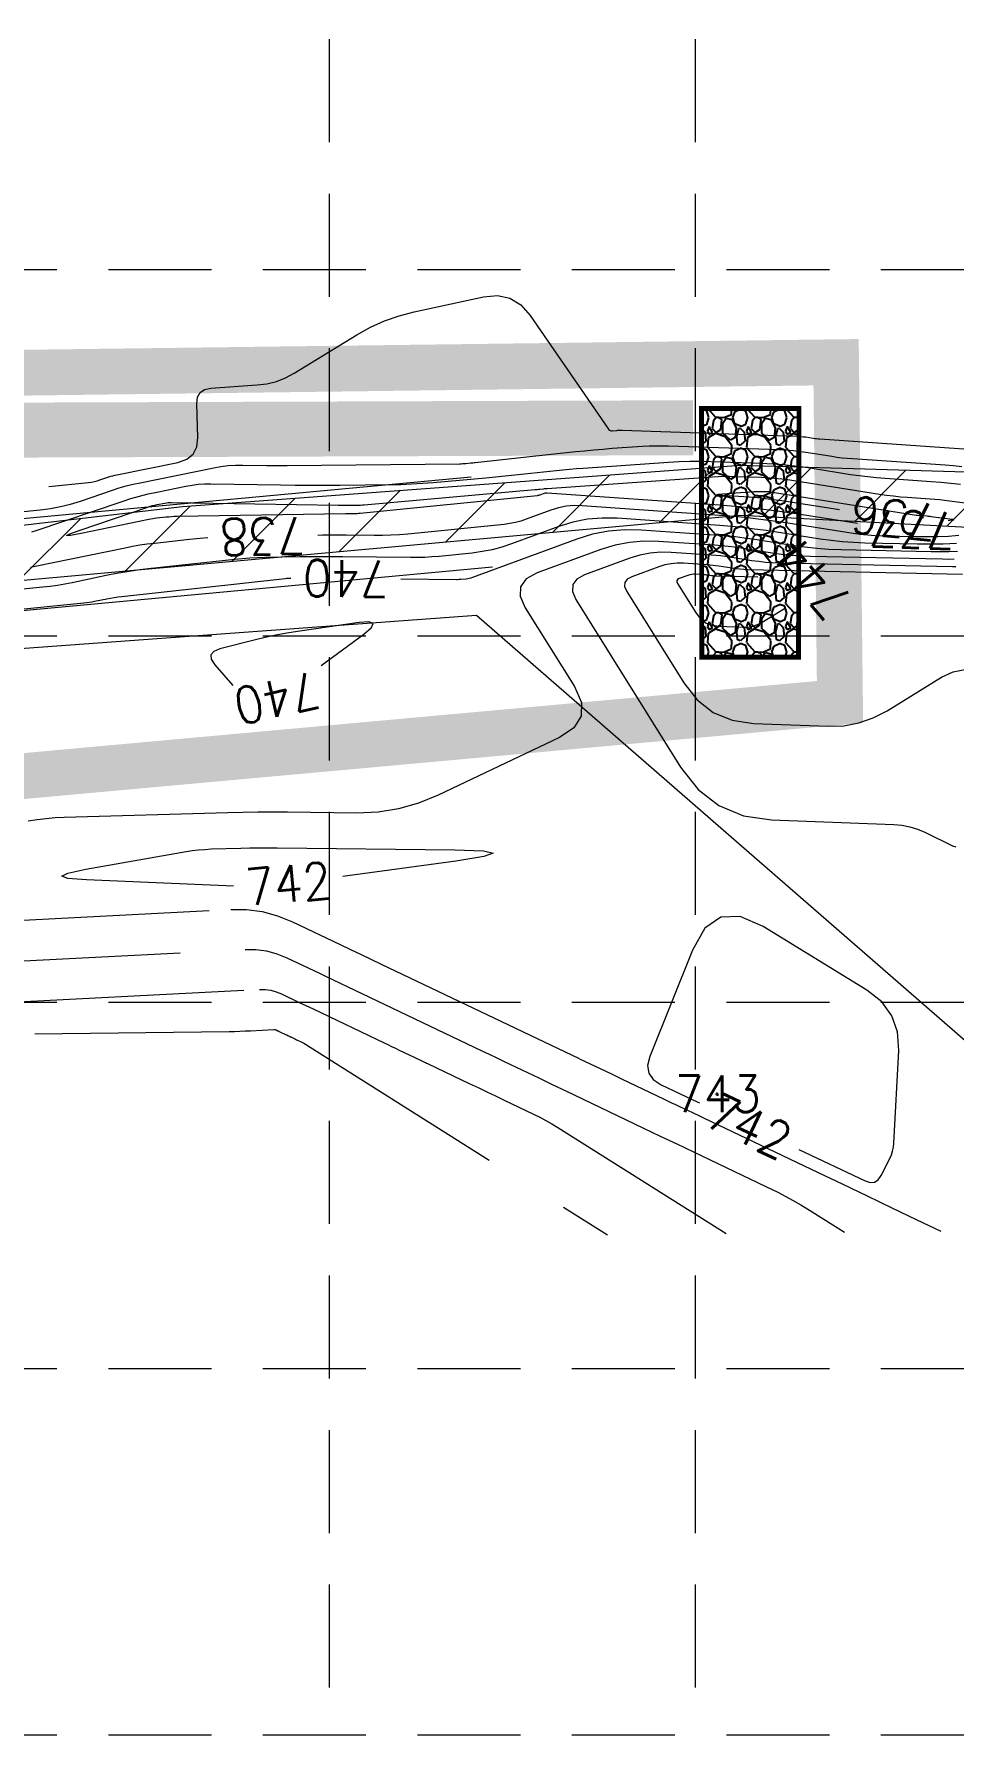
# Model space of a CAD drawing. Header units: feet. Extents: x 46644 to 49208, y 46045 to 47649.
# Drawn here: x 47893.6 to 47994.1, y 46206.7 to 46392.4 of the extents above; entities that cross this region are included whole.
import ezdxf
from ezdxf.enums import TextEntityAlignment as Align

# ---------------------------------------------------------------- set-up
doc = ezdxf.new("R2010")
doc.units = ezdxf.units.FT
doc.header["$MEASUREMENT"] = 0
for name, pattern in [('ACAD_ISO02W100', [15, 12, -3]), ('DGN Style 3', [33.544038, 23.960027, -9.584011]), ('HIDDEN', [0.375, 0.25, -0.125])]:
    doc.linetypes.add(name, pattern=pattern)
for name, color, linetype, lineweight in [('EC', 35, 'Continuous', 0), ('Level 30', 1, 'Continuous', 0), ('Level 4', 1, 'Continuous', 0), ('LIMITS OF DISTURBANCE', 1, 'HIDDEN', 0), ('WATER', 5, 'Continuous', 0)]:
    doc.layers.add(name, color=color, linetype=linetype, lineweight=lineweight)
for name, color, linetype in [('GRID', 254, 'HIDDEN'), ('LEGEND', 7, 'Continuous'), ('SILT FENCE', 200, 'Continuous')]:
    doc.layers.add(name, color=color, linetype=linetype)
doc.styles.add('Style-STANDARD', font='STANDARD.shx')

msp = doc.modelspace()

# ---------------------------------------------------------------- hatches: boundary and pattern name
at = {"layer": 'LEGEND', "linetype": 'ACAD_ISO02W100'}
h = msp.add_hatch(dxfattribs=at)
h.set_pattern_fill('GRAVEL', color=240, scale=4.266108, angle=90, style=0)
h.set_pattern_definition([(318.0128, (48192.53327, 46020.80987), (38.39497772, -34.12885646), [0.573945, -56.820668]), (274.9697, (48192.95988, 46020.42592), (-4.266070915, 51.19330049), [0.984908, -97.505844]), (222.5104, (48193.0452, 46019.4447), (46.927225, 42.6610404), [0.69447, -68.752733]), (357.2737, (48194.11173, 46017.78093), (-85.32216126, 4.26609101), [0.896898, -88.792886]), (22.8337, (48195.0076, 46017.73827), (-51.19328069, -21.33058226), [0.87948, -87.06859]), (87.2737, (48195.81817, 46018.07956), (-4.26609101, -85.32216126), [0.896898, -88.792886]), (127.6942, (48195.86083, 46018.97544), (42.66103907, -55.45943534), [1.1861, -117.42398]), (162.2553, (48195.1356, 46019.91398), (-93.85435992, 29.862801915), [1.119802, -110.860452]), (211.4296, (48194.06907, 46020.25527), (-55.45938283, -34.12889913), [0.899935, -89.09371]), (265.2364, (48193.30117, 46019.786), (4.26607188, 46.92719204), [1.027415, -50.34333]), (312.3974, (48193.21584, 46018.76214), (46.92715422, -51.19332736), [1.32867, -131.538508]), (228.8141, (48194.1544, 46022.00438), (-25.59663654, -29.86276857), [0.45349, -44.895855]), (261.4692, (48193.85576, 46021.66309), (8.53224975, 55.45939668), [0.862765, -85.41393]), (315, (48193.7278, 46020.81), (4.26611, -7e-16), [0.603317, -5.42987]), (293.1986, (48193.21584, 46020.51124), (-8.53222165, 21.33053885), [0.3249, -32.16481]), (21.8014, (48193.3438, 46020.2126), (-12.7983252, -4.2661076), [0.459473, -22.514223]), (120.9638, (48193.77044, 46020.38326), (-8.5322266, 12.7983156), [0.746266, -24.129205]), (251.5651, (48193.3865, 46021.0232), (4.266101, 8.532218), [0.539624, -12.950995]), (106.3895, (48193.34383, 46017.73827), (-12.7982929, 42.66108938), [0.755954, -74.83967]), (160.3462, (48193.13052, 46018.4635), (46.92719711, -17.06441172), [0.634204, -62.786052]), (23.1986, (48192.53327, 46021.0232), (-21.33053885, -8.53222165), [0.649792, -31.839918]), (73.6105, (48193.13052, 46021.27914), (-12.7982929, -42.66108938), [0.755954, -74.83967]), (69.444, (48195.9888, 46017.73827), (-8.5321989, -21.33054787), [0.728993, -35.72065]), (24.7751, (48196.24478, 46018.42085), (-46.9272026, -21.33050668), [0.610813, -60.470558]), (156.8014, (48196.7994, 46021.06583), (-21.33053885, 8.53222165), [0.649792, -31.839918]), (107.354, (48196.20212, 46021.3218), (17.06440855, -55.45941261), [0.715132, -70.79787]), (159.444, (48196.79937, 46018.97544), (21.33054787, -8.5321989), [0.364496, -36.085148]), (191.3099, (48196.7994, 46020.8099), (-17.0644352, -4.2660979), [0.21753, -21.535437]), (255.9638, (48196.5861, 46020.7672), (4.2660997, 12.7983263), [0.87948, -16.71013]), (276.009, (48196.37276, 46019.91398), (-4.26610509, 42.66107894), [0.81504, -80.68884]), (33.6901, (48194.1544, 46020.3833), (-8.532214, -4.2661137), [0.615267, -14.766403]), (83.1572, (48194.66632, 46020.72455), (8.53225012, 72.52383329), [1.07418, -106.343676]), (150.9454, (48194.7943, 46021.79107), (29.86275764, -17.0644321), [0.43922, -43.48305]), (180, (48194.4104, 46022.0044), (-4.26611, -4.26611), [0.255966, -4.01014]), (210.2564, (48196.24478, 46019.82866), (29.86276648, 17.06441019), [0.592665, -58.674]), (138.0128, (48195.73285, 46019.53003), (-38.39497772, 34.12885646), [1.14789, -56.246723]), (90, (48194.8796, 46020.298), (-4.26611, 4.26611), [1.10919, -3.15692]), (55.3048, (48194.87963, 46021.40712), (-29.86279273, -42.6610555), [0.67453, -66.778557]), (344.0546, (48195.2636, 46021.9617), (17.0644325, -4.2661075), [0.621154, -30.43658]), (297.646, (48195.86083, 46021.79107), (42.661112905, -81.05603411), [1.011345, -100.12331]), (265.4261, (48196.3301, 46020.89519), (-4.26608582, -55.45940638), [1.069936, -105.92351])])
h.paths.add_polyline_path([(47977.08, 46324.36), (47977.13, 46351.51), (47966.47, 46351.51), (47966.51, 46324.36)])
at = {"layer": 'WATER', "linetype": 'Continuous', "lineweight": 0}
h = msp.add_hatch(dxfattribs=at)
h.set_pattern_fill('ANSI31', color=5, scale=60, style=0)
h.paths.add_polyline_path([(48629.77, 46329.87), (48596.32, 46378.16), (48519.78, 46382.62), (48424.65, 46369.25), (48315.4, 46360.33), (48151.38, 46359.72), (48117.82, 46367.08), (48083.44, 46350.31), (48063.38, 46344.17), (48022.45, 46343.76), (47970.79, 46345.29), (47909.81, 46340.79), (47832.98, 46331.83), (47785.1, 46328.51), (47682.89, 46315.66), (47602.11, 46320.65), (47487.5, 46356.66), (47364.2, 46436.32), (47309.48, 46412.88), (47202.47, 46323.17), (47211.19, 46318.58), (47202.93, 46315.83), (47213.94, 46313.54), (47207.52, 46309.41), (47312.93, 46404.75), (47361.71, 46423.58), (47496.18, 46347.12), (47602.62, 46314.56), (47679.02, 46309.52), (47740.12, 46313.78), (47833.87, 46324.3), (47878.73, 46331.53), (47970.78, 46339.89), (48046.54, 46335.88), (48065.49, 46335.63), (48096.83, 46350.78), (48119.82, 46356.85), (48176.25, 46350.54), (48298.04, 46354.08), (48404.55, 46360.41), (48522.91, 46374.82), (48593.15, 46371.79), (48632.07, 46317.74), (48628.78, 46325.57), (48634.34, 46324.31)])

# ---------------------------------------------------------------- linework, layer by layer
at = {"layer": 'EC', "color": 35, "linetype": 'DGN Style 3', "lineweight": 0}
for p, q in [((47935.11, 46362.08), (47942.66, 46363.71)), ((47942.66, 46363.71), (47944.19, 46363.85)), ((47944.19, 46363.85), (47945.55, 46363.55)), ((47945.55, 46363.55), (47946.74, 46362.83)), ((47946.74, 46362.83), (47947.77, 46361.69)), ((47930.32, 46360.39), (47931.86, 46361.09)), ((47931.86, 46361.09), (47933.46, 46361.65)), ((47933.46, 46361.65), (47935.11, 46362.08)), ((47947.77, 46361.69), (47956.32, 46349.27)), ((47921.99, 46355.38), (47928.83, 46359.56)), ((47928.83, 46359.56), (47930.32, 46360.39)), ((47911.71, 46353.26), (47912.2, 46353.59)), ((47912.2, 46353.59), (47912.89, 46353.73)), ((47912.89, 46353.73), (47917.96, 46354.09)), ((47917.96, 46354.09), (47919.02, 46354.22)), ((47919.02, 46354.22), (47920.05, 46354.48)), ((47920.05, 46354.48), (47921.04, 46354.87)), ((47921.04, 46354.87), (47921.99, 46355.38)), ((47911.35, 46352.04), (47911.43, 46352.74)), ((47911.45, 46348.35), (47911.35, 46352.04)), ((47911.43, 46352.74), (47911.71, 46353.26)), ((47911.34, 46347.33), (47911.45, 46348.35)), ((47956.32, 46349.27), (47956.4, 46349.17)), ((47956.4, 46349.17), (47956.5, 46349.11)), ((47956.5, 46349.11), (47956.61, 46349.08)), ((47956.61, 46349.08), (47956.74, 46349.08)), ((47956.74, 46349.08), (47957.24, 46349.13)), ((47957.24, 46349.13), (47957.3, 46349.14)), ((47957.3, 46349.14), (47957.35, 46349.14)), ((47957.35, 46349.14), (47957.41, 46349.15)), ((47957.41, 46349.15), (47957.46, 46349.15)), ((47957.46, 46349.15), (47957.65, 46349.17)), ((47957.65, 46349.17), (47957.69, 46349.17)), ((47957.69, 46349.17), (47957.73, 46349.17)), ((47957.73, 46349.17), (47957.77, 46349.17)), ((47957.77, 46349.17), (47957.81, 46349.17)), ((47957.81, 46349.17), (47976.88, 46348.5)), ((47976.88, 46348.5), (47977.13, 46348.49)), ((47977.13, 46348.49), (47977.38, 46348.47)), ((47977.38, 46348.47), (47977.63, 46348.44)), ((47977.63, 46348.44), (47977.88, 46348.41)), ((47977.88, 46348.41), (47978.69, 46348.28)), ((47978.69, 46348.28), (47978.86, 46348.25)), ((47978.86, 46348.25), (47979.04, 46348.23)), ((47979.04, 46348.23), (47979.21, 46348.21)), ((47979.21, 46348.21), (47979.39, 46348.2)), ((47979.39, 46348.2), (47995.64, 46347.07)), ((47910.26, 46345.97), (47910.94, 46346.54)), ((47910.94, 46346.54), (47911.34, 46347.33)), ((47941.76, 46345.62), (47952.7, 46346.81)), ((47952.7, 46346.81), (47953.71, 46346.91)), ((47953.71, 46346.91), (47954.72, 46347)), ((47954.72, 46347), (47955.73, 46347.09)), ((47955.73, 46347.09), (47956.74, 46347.17)), ((47956.74, 46347.17), (47960.04, 46347.4)), ((47960.04, 46347.4), (47960.75, 46347.44)), ((47960.75, 46347.44), (47961.46, 46347.46)), ((47961.46, 46347.46), (47962.17, 46347.46)), ((47962.17, 46347.46), (47962.87, 46347.45)), ((47962.87, 46347.45), (47974.91, 46347.03)), ((47974.91, 46347.03), (47975.72, 46346.99)), ((47975.72, 46346.99), (47976.52, 46346.92)), ((47976.52, 46346.92), (47977.32, 46346.83)), ((47977.32, 46346.83), (47978.12, 46346.72)), ((47978.12, 46346.72), (47980.72, 46346.31)), ((47980.72, 46346.31), (47981.28, 46346.22)), ((47981.28, 46346.22), (47981.84, 46346.15)), ((47981.84, 46346.15), (47982.4, 46346.1)), ((47982.4, 46346.1), (47982.96, 46346.05)), ((47902.18, 46344.18), (47902.4, 46344.24)), ((47902.4, 46344.24), (47902.62, 46344.28)), ((47902.62, 46344.28), (47909.3, 46345.64)), ((47905.17, 46343.42), (47913.21, 46345.04)), ((47909.3, 46345.64), (47910.26, 46345.97)), ((47913.21, 46345.04), (47913.99, 46345.18)), ((47913.99, 46345.18), (47914.78, 46345.28)), ((47914.78, 46345.28), (47915.57, 46345.33)), ((47915.57, 46345.33), (47916.37, 46345.34)), ((47916.37, 46345.34), (47918.98, 46345.29)), ((47918.98, 46345.29), (47919.54, 46345.28)), ((47919.54, 46345.28), (47920.1, 46345.28)), ((47920.1, 46345.28), (47920.66, 46345.28)), ((47920.66, 46345.28), (47921.22, 46345.29)), ((47921.22, 46345.29), (47940.06, 46345.49)), ((47940.06, 46345.49), (47940.23, 46345.49)), ((47940.23, 46345.49), (47940.4, 46345.5)), ((47940.4, 46345.5), (47940.57, 46345.51)), ((47940.57, 46345.51), (47940.73, 46345.52)), ((47940.73, 46345.52), (47941.29, 46345.57)), ((47941.29, 46345.57), (47941.4, 46345.58)), ((47941.4, 46345.58), (47941.52, 46345.59)), ((47941.52, 46345.59), (47941.64, 46345.61)), ((47941.64, 46345.61), (47941.76, 46345.62)), ((47945.03, 46344.15), (47946.09, 46344.26)), ((47946.09, 46344.26), (47947.15, 46344.37)), ((47947.15, 46344.37), (47950.6, 46344.74)), ((47950.6, 46344.74), (47951.34, 46344.82)), ((47951.34, 46344.82), (47952.08, 46344.89)), ((47952.08, 46344.89), (47952.83, 46344.95)), ((47952.83, 46344.95), (47953.57, 46345.01)), ((47953.57, 46345.01), (47962.86, 46345.66)), ((47962.86, 46345.66), (47964.03, 46345.73)), ((47964.03, 46345.73), (47965.19, 46345.76)), ((47965.19, 46345.76), (47966.35, 46345.77)), ((47966.35, 46345.77), (47967.51, 46345.74)), ((47967.51, 46345.74), (47972.95, 46345.55)), ((47972.95, 46345.55), (47974.3, 46345.49)), ((47974.3, 46345.49), (47975.66, 46345.38)), ((47975.66, 46345.38), (47977.01, 46345.23)), ((47977.01, 46345.23), (47978.36, 46345.03)), ((47978.36, 46345.03), (47982.75, 46344.33)), ((47982.75, 46344.33), (47983.7, 46344.19)), ((47982.96, 46346.05), (47993.11, 46345.35)), ((47993.11, 46345.35), (47994.01, 46345.28)), ((47994.01, 46345.28), (47994.91, 46345.2)), ((47895.19, 46343), (47899.54, 46343.45)), ((47898.64, 46341.41), (47902.13, 46342.6)), ((47899.54, 46343.45), (47899.86, 46343.49)), ((47899.86, 46343.49), (47900.17, 46343.55)), ((47900.17, 46343.55), (47900.47, 46343.63)), ((47900.47, 46343.63), (47900.78, 46343.72)), ((47900.78, 46343.72), (47901.76, 46344.05)), ((47901.76, 46344.05), (47901.97, 46344.12)), ((47901.97, 46344.12), (47902.18, 46344.18)), ((47902.13, 46342.6), (47902.88, 46342.84)), ((47902.88, 46342.84), (47903.64, 46343.06)), ((47903.64, 46343.06), (47904.4, 46343.25)), ((47904.4, 46343.25), (47905.17, 46343.42)), ((47906.04, 46342.19), (47907, 46342.4)), ((47907, 46342.4), (47910.15, 46343.04)), ((47910.15, 46343.04), (47910.83, 46343.16)), ((47910.83, 46343.16), (47911.51, 46343.24)), ((47911.51, 46343.24), (47912.19, 46343.29)), ((47912.19, 46343.29), (47912.88, 46343.29)), ((47912.88, 46343.29), (47920.48, 46343.17)), ((47920.48, 46343.17), (47922.1, 46343.15)), ((47922.1, 46343.15), (47923.73, 46343.13)), ((47923.73, 46343.13), (47925.36, 46343.14)), ((47925.36, 46343.14), (47926.99, 46343.15)), ((47926.99, 46343.15), (47932.47, 46343.21)), ((47929.65, 46341.01), (47948.27, 46342.66)), ((47932.47, 46343.21), (47933.65, 46343.23)), ((47933.65, 46343.23), (47934.82, 46343.28)), ((47934.82, 46343.28), (47936, 46343.35)), ((47936, 46343.35), (47937.17, 46343.44)), ((47937.17, 46343.44), (47942.91, 46343.95)), ((47942.91, 46343.95), (47943.97, 46344.05)), ((47943.97, 46344.05), (47945.03, 46344.15)), ((47948.27, 46342.66), (47948.4, 46342.67)), ((47948.4, 46342.67), (47948.54, 46342.68)), ((47948.54, 46342.68), (47948.68, 46342.7)), ((47948.68, 46342.7), (47948.81, 46342.71)), ((47948.81, 46342.71), (47949.26, 46342.76)), ((47949.26, 46342.76), (47949.35, 46342.77)), ((47949.35, 46342.77), (47949.45, 46342.78)), ((47949.45, 46342.78), (47949.54, 46342.79)), ((47949.54, 46342.79), (47949.64, 46342.79)), ((47949.64, 46342.79), (47967.68, 46344.06)), ((47967.68, 46344.06), (47968.3, 46344.1)), ((47968.3, 46344.1), (47968.92, 46344.12)), ((47968.77, 46342.21), (47972.25, 46342.45)), ((47968.92, 46344.12), (47969.54, 46344.12)), ((47969.54, 46344.12), (47970.15, 46344.11)), ((47970.15, 46344.11), (47973.04, 46344.01)), ((47972.25, 46342.45), (47972.45, 46342.46)), ((47972.45, 46342.46), (47972.65, 46342.47)), ((47972.65, 46342.47), (47972.84, 46342.47)), ((47972.84, 46342.47), (47973.04, 46342.46)), ((47973.04, 46344.01), (47973.93, 46343.96)), ((47973.04, 46342.46), (47973.68, 46342.44)), ((47973.68, 46342.44), (47973.82, 46342.44)), ((47973.82, 46342.44), (47973.96, 46342.42)), ((47973.93, 46343.96), (47974.81, 46343.89)), ((47973.96, 46342.42), (47974.09, 46342.41)), ((47974.09, 46342.41), (47974.23, 46342.39)), ((47974.23, 46342.39), (47989.92, 46339.89)), ((47974.81, 46343.89), (47975.69, 46343.79)), ((47975.69, 46343.79), (47976.56, 46343.67)), ((47976.56, 46343.67), (47985.93, 46342.18)), ((47983.7, 46344.19), (47984.64, 46344.08)), ((47984.64, 46344.08), (47985.59, 46343.98)), ((47985.59, 46343.98), (47986.54, 46343.9)), ((47986.54, 46343.9), (47991.56, 46343.55)), ((47991.56, 46343.55), (47992.63, 46343.47)), ((47992.63, 46343.47), (47993.71, 46343.37)), ((47993.71, 46343.37), (47994.78, 46343.26)), ((47893.81, 46338.2), (47903.21, 46341.38)), ((47894.26, 46340.46), (47895.37, 46340.6)), ((47895.37, 46340.6), (47896.48, 46340.81)), ((47896.48, 46340.81), (47897.56, 46341.08)), ((47897.56, 46341.08), (47898.64, 46341.41)), ((47898.63, 46338.25), (47906.02, 46340.76)), ((47903.21, 46341.38), (47904.14, 46341.68)), ((47904.14, 46341.68), (47905.09, 46341.95)), ((47905.09, 46341.95), (47906.04, 46342.19)), ((47906.02, 46340.76), (47906.27, 46340.84)), ((47906.27, 46340.84), (47906.52, 46340.91)), ((47906.52, 46340.91), (47906.78, 46340.97)), ((47906.78, 46340.97), (47907.03, 46341.03)), ((47907.03, 46341.03), (47907.87, 46341.2)), ((47907.87, 46341.2), (47908.05, 46341.23)), ((47908.05, 46341.23), (47908.23, 46341.25)), ((47908.23, 46341.25), (47908.41, 46341.26)), ((47908.41, 46341.26), (47908.6, 46341.26)), ((47908.6, 46341.26), (47926.8, 46340.96)), ((47926.8, 46340.96), (47927.08, 46340.96)), ((47927.08, 46340.96), (47927.37, 46340.96)), ((47927.37, 46340.96), (47927.65, 46340.96)), ((47927.65, 46340.96), (47927.93, 46340.96)), ((47927.93, 46340.96), (47928.86, 46340.97)), ((47928.86, 46340.97), (47929.05, 46340.97)), ((47929.05, 46340.97), (47929.25, 46340.98)), ((47948.53, 46342), (47929.18, 46340.05)), ((47929.25, 46340.98), (47929.45, 46340.99)), ((47929.45, 46340.99), (47929.65, 46341.01)), ((47948.61, 46342.01), (47948.53, 46342)), ((47948.68, 46342.03), (47948.61, 46342.01)), ((47948.76, 46342.05), (47948.68, 46342.03)), ((47948.83, 46342.07), (47948.76, 46342.05)), ((47949.18, 46342.2), (47948.83, 46342.07)), ((47949.29, 46342.24), (47949.18, 46342.2)), ((47949.4, 46342.26), (47949.29, 46342.24)), ((47949.51, 46342.27), (47949.4, 46342.26)), ((47949.62, 46342.26), (47949.51, 46342.27)), ((47968.45, 46340.95), (47949.62, 46342.26)), ((47950.86, 46340.67), (47950.03, 46340.41)), ((47951.71, 46340.84), (47950.86, 46340.67)), ((47952.57, 46340.91), (47951.71, 46340.84)), ((47953.45, 46340.9), (47952.57, 46340.91)), ((47968.44, 46339.85), (47953.45, 46340.9)), ((47968.14, 46342.12), (47968.3, 46342.16)), ((47968.3, 46342.07), (47968.14, 46342.12)), ((47968.3, 46342.16), (47968.77, 46342.21)), ((47968.77, 46342.03), (47968.3, 46342.07)), ((47970.55, 46340.78), (47968.45, 46340.95)), ((47971.69, 46341.83), (47968.77, 46342.03)), ((47972.65, 46340.57), (47970.55, 46340.78)), ((47972.58, 46341.75), (47971.69, 46341.83)), ((47973.47, 46341.66), (47972.58, 46341.75)), ((47974.74, 46340.31), (47972.65, 46340.57)), ((47974.36, 46341.55), (47973.47, 46341.66)), ((47975.25, 46341.43), (47974.36, 46341.55)), ((47981.55, 46340.44), (47975.25, 46341.43)), ((47985.93, 46342.18), (47986.69, 46342.07)), ((47986.69, 46342.07), (47987.44, 46341.97)), ((47987.44, 46341.97), (47988.2, 46341.89)), ((47988.2, 46341.89), (47988.96, 46341.83)), ((47988.96, 46341.83), (47991.44, 46341.66)), ((47991.44, 46341.66), (47991.97, 46341.62)), ((47991.97, 46341.62), (47992.5, 46341.57)), ((47992.5, 46341.57), (47993.03, 46341.52)), ((47993.03, 46341.52), (47993.56, 46341.45)), ((47993.56, 46341.45), (48007.19, 46339.7)), ((47888.08, 46339.82), (47894.26, 46340.46)), ((47906.11, 46339.4), (47898.74, 46337.87)), ((47906.32, 46339.44), (47906.11, 46339.4)), ((47906.54, 46339.48), (47906.32, 46339.44)), ((47906.75, 46339.51), (47906.54, 46339.48)), ((47906.97, 46339.53), (47906.75, 46339.51)), ((47907.98, 46339.64), (47906.97, 46339.53)), ((47908.29, 46339.67), (47907.98, 46339.64)), ((47908.59, 46339.7), (47908.29, 46339.67)), ((47908.9, 46339.71), (47908.59, 46339.7)), ((47909.22, 46339.72), (47908.9, 46339.71)), ((47927.59, 46340.03), (47909.22, 46339.72)), ((47927.7, 46340.03), (47927.59, 46340.03)), ((47927.81, 46340.03), (47927.7, 46340.03)), ((47927.92, 46340.03), (47927.81, 46340.03)), ((47928.04, 46340.03), (47927.92, 46340.03)), ((47928.55, 46340.02), (47928.04, 46340.03)), ((47928.71, 46340.02), (47928.55, 46340.02)), ((47928.87, 46340.03), (47928.71, 46340.02)), ((47929.03, 46340.04), (47928.87, 46340.03)), ((47929.18, 46340.05), (47929.03, 46340.04)), ((47944.93, 46338.87), (47934.41, 46337.8)), ((47945.54, 46338.95), (47944.93, 46338.87)), ((47946.15, 46339.07), (47945.54, 46338.95)), ((47946.74, 46339.22), (47946.15, 46339.07)), ((47947.32, 46339.42), (47946.74, 46339.22)), ((47950.03, 46340.41), (47947.32, 46339.42)), ((47952.44, 46339.1), (47950.88, 46338.62)), ((47954.02, 46339.42), (47952.44, 46339.1)), ((47955.64, 46339.56), (47954.02, 46339.42)), ((47957.27, 46339.53), (47955.64, 46339.56)), ((47968.47, 46338.75), (47957.27, 46339.53)), ((47970.14, 46339.71), (47968.44, 46339.85)), ((47969.75, 46338.65), (47968.47, 46338.75)), ((47971.83, 46339.54), (47970.14, 46339.71)), ((47973.52, 46339.33), (47971.83, 46339.54)), ((47975.21, 46339.09), (47973.52, 46339.33)), ((47976.83, 46340.01), (47974.74, 46340.31)), ((47983.06, 46337.87), (47975.21, 46339.09)), ((47983.53, 46338.96), (47976.83, 46340.01)), ((47989.92, 46339.89), (47990.08, 46339.87)), ((47990.08, 46339.87), (47990.24, 46339.85)), ((47990.24, 46339.85), (47990.4, 46339.83)), ((47990.4, 46339.83), (47990.56, 46339.82)), ((47990.56, 46339.82), (47991.08, 46339.79)), ((47991.08, 46339.79), (47991.19, 46339.78)), ((47991.19, 46339.78), (47991.3, 46339.77)), ((47991.3, 46339.77), (47991.41, 46339.75)), ((47991.41, 46339.75), (47991.52, 46339.74)), ((47991.52, 46339.74), (47993.61, 46339.47)), ((47993.6, 46339.28), (47993.44, 46339.27)), ((47993.94, 46339.32), (47993.6, 46339.28)), ((47993.61, 46339.47), (47993.94, 46339.42)), ((47993.94, 46339.42), (47994.05, 46339.37)), ((47994.05, 46339.37), (47993.94, 46339.32)), ((47893.32, 46338.04), (47893.81, 46338.2)), ((47897.13, 46337.64), (47897.49, 46337.84)), ((47897.55, 46337.65), (47897.13, 46337.64)), ((47897.49, 46337.84), (47898.63, 46338.25)), ((47898.74, 46337.87), (47897.55, 46337.65)), ((47910.55, 46337.21), (47906.76, 46336.79)), ((47911.71, 46337.33), (47910.55, 46337.21)), ((47912.57, 46337.39), (47911.71, 46337.33)), ((47925.07, 46337.67), (47924.56, 46337.66)), ((47925.72, 46337.68), (47925.07, 46337.67)), ((47926.37, 46337.68), (47925.72, 46337.68)), ((47927.02, 46337.68), (47926.37, 46337.68)), ((47927.67, 46337.67), (47927.02, 46337.68)), ((47930.71, 46337.64), (47927.67, 46337.67)), ((47931.64, 46337.64), (47930.71, 46337.64)), ((47932.56, 46337.67), (47931.64, 46337.64)), ((47933.49, 46337.72), (47932.56, 46337.67)), ((47934.41, 46337.8), (47933.49, 46337.72)), ((47952.86, 46337.25), (47941.45, 46333.06)), ((47950.88, 46338.62), (47945.73, 46336.73)), ((47954.58, 46337.78), (47952.86, 46337.25)), ((47956.32, 46338.12), (47954.58, 46337.78)), ((47958.09, 46338.28), (47956.32, 46338.12)), ((47958.6, 46336.9), (47957.04, 46336.59)), ((47959.88, 46338.25), (47958.09, 46338.28)), ((47960.19, 46337.04), (47958.6, 46336.9)), ((47968.32, 46337.66), (47959.88, 46338.25)), ((47961.8, 46337.01), (47960.19, 46337.04)), ((47967.92, 46336.58), (47961.8, 46337.01)), ((47969.26, 46337.58), (47968.32, 46337.66)), ((47970.2, 46337.49), (47969.26, 46337.58)), ((47971.01, 46338.52), (47969.75, 46338.65)), ((47971.13, 46337.37), (47970.2, 46337.49)), ((47972.28, 46338.36), (47971.01, 46338.52)), ((47972.06, 46337.24), (47971.13, 46337.37)), ((47976.4, 46336.56), (47972.06, 46337.24)), ((47973.54, 46338.18), (47972.28, 46338.36)), ((47979.43, 46337.26), (47973.54, 46338.18)), ((47980.64, 46337.09), (47979.43, 46337.26)), ((47981.86, 46336.96), (47980.64, 46337.09)), ((47983.08, 46336.88), (47981.86, 46336.96)), ((47983.85, 46337.76), (47983.06, 46337.87)), ((47984.31, 46336.83), (47983.08, 46336.88)), ((47984.65, 46337.67), (47983.85, 46337.76)), ((47990.03, 46336.7), (47984.31, 46336.83)), ((47985.45, 46337.62), (47984.65, 46337.67)), ((47986.26, 46337.58), (47985.45, 46337.62)), ((47990.01, 46337.5), (47986.26, 46337.58)), ((47991.16, 46337.49), (47990.01, 46337.5)), ((47992.31, 46337.51), (47991.16, 46337.49)), ((47993.45, 46337.56), (47992.31, 46337.51)), ((47994.6, 46337.64), (47993.45, 46337.56)), ((47903.53, 46336.28), (47893.7, 46334.25)), ((47904.33, 46336.44), (47903.53, 46336.28)), ((47905.14, 46336.58), (47904.33, 46336.44)), ((47905.95, 46336.7), (47905.14, 46336.58)), ((47906.76, 46336.79), (47905.95, 46336.7)), ((47915.52, 46335.04), (47906.05, 46334)), ((47916.33, 46335.12), (47915.52, 46335.04)), ((47917.15, 46335.18), (47916.33, 46335.12)), ((47917.96, 46335.22), (47917.15, 46335.18)), ((47918.78, 46335.25), (47917.96, 46335.22)), ((47922.59, 46335.31), (47918.78, 46335.25)), ((47923.76, 46335.32), (47922.59, 46335.31)), ((47924.93, 46335.33), (47923.76, 46335.32)), ((47926.09, 46335.33), (47924.93, 46335.33)), ((47927.26, 46335.32), (47926.09, 46335.33)), ((47934.7, 46335.24), (47927.26, 46335.32)), ((47935.48, 46335.24), (47934.7, 46335.24)), ((47936.26, 46335.26), (47935.48, 46335.24)), ((47937.04, 46335.31), (47936.26, 46335.26)), ((47937.81, 46335.37), (47937.04, 46335.31)), ((47941.43, 46335.74), (47937.81, 46335.37)), ((47942.53, 46335.89), (47941.43, 46335.74)), ((47943.61, 46336.1), (47942.53, 46335.89)), ((47944.68, 46336.38), (47943.61, 46336.1)), ((47945.73, 46336.73), (47944.68, 46336.38)), ((47955.5, 46336.11), (47948.53, 46333.56)), ((47958.67, 46335.18), (47953.7, 46333.35)), ((47957.04, 46336.59), (47955.5, 46336.11)), ((47959.76, 46335.52), (47958.67, 46335.18)), ((47960.88, 46335.74), (47959.76, 46335.52)), ((47962.01, 46335.84), (47960.88, 46335.74)), ((47963.16, 46335.81), (47962.01, 46335.84)), ((47967.52, 46335.51), (47963.16, 46335.81)), ((47968.04, 46335.47), (47967.52, 46335.51)), ((47968.65, 46336.53), (47967.92, 46336.58)), ((47968.56, 46335.42), (47968.04, 46335.47)), ((47969.08, 46335.35), (47968.56, 46335.42)), ((47969.38, 46336.45), (47968.65, 46336.53)), ((47969.59, 46335.28), (47969.08, 46335.35)), ((47970.1, 46336.36), (47969.38, 46336.45)), ((47971.99, 46334.9), (47969.59, 46335.28)), ((47970.83, 46336.26), (47970.1, 46336.36)), ((47974.2, 46335.73), (47970.83, 46336.26)), ((47975.23, 46335.59), (47974.2, 46335.73)), ((47976.27, 46335.48), (47975.23, 46335.59)), ((47977.31, 46335.41), (47976.27, 46335.48)), ((47977.73, 46336.38), (47976.4, 46336.56)), ((47978.35, 46335.37), (47977.31, 46335.41)), ((47979.06, 46336.24), (47977.73, 46336.38)), ((47992.8, 46335.05), (47978.35, 46335.37)), ((47980.4, 46336.14), (47979.06, 46336.24)), ((47981.75, 46336.09), (47980.4, 46336.14)), ((47991.58, 46335.87), (47981.75, 46336.09)), ((47991.46, 46336.69), (47990.03, 46336.7)), ((47992.89, 46336.72), (47991.46, 46336.69)), ((47992.53, 46335.86), (47991.58, 46335.87)), ((47993.48, 46335.88), (47992.53, 46335.86)), ((47993.43, 46335.04), (47992.8, 46335.05)), ((47994.32, 46336.78), (47992.89, 46336.72)), ((47994.06, 46335.05), (47993.43, 46335.04)), ((47994.43, 46335.92), (47993.48, 46335.88)), ((47893.7, 46334.25), (47893.18, 46334.15)), ((47901.45, 46333.27), (47897.73, 46332.5)), ((47902.6, 46333.5), (47901.45, 46333.27)), ((47903.74, 46333.69), (47902.6, 46333.5)), ((47904.89, 46333.86), (47903.74, 46333.69)), ((47906.05, 46334), (47904.89, 46333.86)), ((47948.53, 46333.56), (47947.33, 46332.91)), ((47953.7, 46333.35), (47952.85, 46332.89)), ((47958.87, 46333.15), (47958.36, 46332.87)), ((47961.83, 46334.24), (47958.87, 46333.15)), ((47962.49, 46334.44), (47961.83, 46334.24)), ((47963.15, 46334.57), (47962.49, 46334.44)), ((47963.83, 46334.63), (47963.15, 46334.57)), ((47964.52, 46334.62), (47963.83, 46334.63)), ((47965, 46333.3), (47964.04, 46332.95)), ((47967.12, 46334.44), (47964.52, 46334.62)), ((47965.21, 46333.37), (47965, 46333.3)), ((47965.43, 46333.41), (47965.21, 46333.37)), ((47965.65, 46333.43), (47965.43, 46333.41)), ((47965.87, 46333.42), (47965.65, 46333.43)), ((47966.72, 46333.36), (47965.87, 46333.42)), ((47966.82, 46333.36), (47966.72, 46333.36)), ((47966.92, 46333.35), (47966.82, 46333.36)), ((47967.02, 46333.33), (47966.92, 46333.35)), ((47967.12, 46333.32), (47967.02, 46333.33)), ((47967.43, 46334.41), (47967.12, 46334.44)), ((47967.59, 46333.25), (47967.12, 46333.32)), ((47967.74, 46334.38), (47967.43, 46334.41)), ((47967.73, 46333.23), (47967.59, 46333.25)), ((47967.88, 46333.21), (47967.73, 46333.23)), ((47968.05, 46334.34), (47967.74, 46334.38)), ((47968.02, 46333.2), (47967.88, 46333.21)), ((47968.16, 46333.2), (47968.02, 46333.2)), ((47968.36, 46334.3), (47968.05, 46334.34)), ((47972.65, 46333.1), (47968.16, 46333.2)), ((47969.79, 46334.08), (47968.36, 46334.3)), ((47970.23, 46334.01), (47969.79, 46334.08)), ((47970.67, 46333.97), (47970.23, 46334.01)), ((47971.12, 46333.94), (47970.67, 46333.97)), ((47971.56, 46333.92), (47971.12, 46333.94)), ((47994.98, 46333.4), (47971.56, 46333.92)), ((47972.73, 46334.8), (47971.99, 46334.9)), ((47973.47, 46334.72), (47972.73, 46334.8)), ((47974.21, 46334.67), (47973.47, 46334.72)), ((47974.95, 46334.64), (47974.21, 46334.67)), ((47993.89, 46334.22), (47974.95, 46334.64)), ((47994.27, 46334.22), (47993.89, 46334.22)), ((47894.52, 46332.01), (47890.19, 46331.58)), ((47895.32, 46332.1), (47894.52, 46332.01)), ((47896.13, 46332.21), (47895.32, 46332.1)), ((47896.93, 46332.35), (47896.13, 46332.21)), ((47897.73, 46332.5), (47896.93, 46332.35)), ((47920.99, 46332.93), (47903.16, 46330.97)), ((47921.2, 46332.95), (47920.99, 46332.93)), ((47921.42, 46332.96), (47921.2, 46332.95)), ((47921.64, 46332.97), (47921.42, 46332.96)), ((47921.64, 46332.97), (47921.64, 46332.97)), ((47939.71, 46332.82), (47933.64, 46332.89)), ((47939.84, 46332.82), (47939.71, 46332.82)), ((47939.96, 46332.83), (47939.84, 46332.82)), ((47940.08, 46332.83), (47939.96, 46332.83)), ((47940.2, 46332.84), (47940.08, 46332.83)), ((47940.77, 46332.9), (47940.2, 46332.84)), ((47940.95, 46332.92), (47940.77, 46332.9)), ((47941.12, 46332.96), (47940.95, 46332.92)), ((47941.28, 46333), (47941.12, 46332.96)), ((47941.45, 46333.06), (47941.28, 46333)), ((47946.72, 46332.06), (47946.68, 46331.01)), ((47947.33, 46332.91), (47946.72, 46332.06)), ((47952.41, 46332.29), (47952.38, 46331.54)), ((47952.38, 46331.54), (47952.77, 46330.65)), ((47952.85, 46332.89), (47952.41, 46332.29)), ((47958.09, 46332.51), (47958.08, 46332.07)), ((47958.08, 46332.07), (47958.31, 46331.53)), ((47958.36, 46332.87), (47958.09, 46332.51)), ((47958.31, 46331.53), (47964.55, 46321.55)), ((47963.87, 46332.86), (47963.78, 46332.74)), ((47963.78, 46332.74), (47963.78, 46332.59)), ((47963.78, 46332.59), (47963.86, 46332.42)), ((47963.86, 46332.42), (47965.88, 46329.17)), ((47964.04, 46332.95), (47963.87, 46332.86)), ((47899.02, 46330.25), (47888.93, 46329.26)), ((47899.31, 46330.29), (47899.02, 46330.25)), ((47899.6, 46330.33), (47899.31, 46330.29)), ((47899.89, 46330.37), (47899.6, 46330.33)), ((47900.18, 46330.43), (47899.89, 46330.37)), ((47901.52, 46330.71), (47900.18, 46330.43)), ((47901.92, 46330.79), (47901.52, 46330.71)), ((47902.34, 46330.86), (47901.92, 46330.79)), ((47902.75, 46330.92), (47902.34, 46330.86)), ((47903.16, 46330.97), (47902.75, 46330.92)), ((47946.68, 46331.01), (47947.23, 46329.76)), ((47947.23, 46329.76), (47952.61, 46321.15)), ((47952.77, 46330.65), (47964.19, 46312.35)), ((47973.11, 46328.19), (47975.53, 46329.68)), ((47929.09, 46328.15), (47922.61, 46327.21)), ((47930.16, 46328.23), (47929.09, 46328.15)), ((47929.6, 46326.89), (47930.42, 46327.6)), ((47930.6, 46328.04), (47930.16, 46328.23)), ((47930.42, 46327.6), (47930.6, 46328.04)), ((47965.88, 46329.17), (47966.36, 46328.57)), ((47966.36, 46328.57), (47966.93, 46328.13)), ((47966.93, 46328.13), (47967.6, 46327.85)), ((47967.6, 46327.85), (47968.36, 46327.74)), ((47968.36, 46327.74), (47971.01, 46327.64)), ((47971.01, 46327.64), (47971.56, 46327.65)), ((47971.56, 46327.65), (47972.1, 46327.75)), ((47972.1, 46327.75), (47972.61, 46327.93)), ((47972.61, 46327.93), (47973.11, 46328.19)), ((47917.77, 46326.25), (47913.87, 46325.26)), ((47918.97, 46326.54), (47917.77, 46326.25)), ((47920.18, 46326.8), (47918.97, 46326.54)), ((47921.39, 46327.02), (47920.18, 46326.8)), ((47922.61, 46327.21), (47921.39, 46327.02)), ((47924.94, 46323.45), (47929.6, 46326.89)), ((47913.2, 46325), (47912.89, 46324.62)), ((47912.89, 46324.62), (47912.93, 46324.13)), ((47912.93, 46324.13), (47913.32, 46323.53)), ((47913.87, 46325.26), (47913.2, 46325)), ((47913.32, 46323.53), (47915.28, 46321.26)), ((47986.76, 46318.52), (47992.68, 46322.17)), ((47992.68, 46322.17), (47993.96, 46322.77)), ((47993.96, 46322.77), (47995.26, 46323.02)), ((47952.61, 46321.15), (47953.37, 46319.42)), ((47964.55, 46321.55), (47966.01, 46319.69)), ((47953.37, 46319.42), (47953.35, 46317.91)), ((47966.01, 46319.69), (47967.77, 46318.33)), ((47967.77, 46318.33), (47969.82, 46317.48)), ((47985.24, 46317.73), (47986.76, 46318.52)), ((47952.55, 46316.64), (47950.98, 46315.59)), ((47953.35, 46317.91), (47952.55, 46316.64)), ((47969.82, 46317.48), (47972.17, 46317.13)), ((47972.17, 46317.13), (47980.3, 46316.82)), ((47980.3, 46316.82), (47982.01, 46316.88)), ((47982.01, 46316.88), (47983.66, 46317.18)), ((47983.66, 46317.18), (47985.24, 46317.73)), ((47950.98, 46315.59), (47937.7, 46309.29)), ((47964.19, 46312.35), (47966.1, 46309.93)), ((47937.7, 46309.29), (47935.57, 46308.42)), ((47966.1, 46309.93), (47968.39, 46308.16)), ((47914.76, 46307.38), (47896.87, 46306.86)), ((47916.39, 46307.42), (47914.76, 46307.38)), ((47918.01, 46307.44), (47916.39, 46307.42)), ((47919.64, 46307.45), (47918.01, 46307.44)), ((47921.26, 46307.44), (47919.64, 46307.45)), ((47928.85, 46307.35), (47921.26, 46307.44)), ((47931.15, 46307.45), (47928.85, 46307.35)), ((47933.39, 46307.81), (47931.15, 46307.45)), ((47935.57, 46308.42), (47933.39, 46307.81)), ((47968.39, 46308.16), (47971.07, 46307.05)), ((47893.91, 46306.61), (47892.93, 46306.45)), ((47894.9, 46306.73), (47893.91, 46306.61)), ((47895.88, 46306.81), (47894.9, 46306.73)), ((47896.87, 46306.86), (47895.88, 46306.81)), ((47971.07, 46307.05), (47974.12, 46306.6)), ((47974.12, 46306.6), (47987.48, 46306.09)), ((47987.48, 46306.09), (47988.37, 46306.01)), ((47988.37, 46306.01), (47989.23, 46305.84)), ((47989.23, 46305.84), (47990.07, 46305.59)), ((47990.07, 46305.59), (47990.88, 46305.24)), ((47990.88, 46305.24), (47993.88, 46303.78)), ((47911.55, 46303.33), (47912.24, 46303.38)), ((47912.24, 46303.38), (47912.93, 46303.42)), ((47912.93, 46303.42), (47916.17, 46303.51)), ((47916.17, 46303.51), (47917.16, 46303.54)), ((47917.16, 46303.54), (47918.15, 46303.55)), ((47918.15, 46303.55), (47919.14, 46303.55)), ((47919.14, 46303.55), (47920.14, 46303.55)), ((47920.14, 46303.55), (47939.55, 46303.32)), ((47993.88, 46303.78), (47994.25, 46303.65)), ((47899.22, 46301.2), (47910.18, 46303.14)), ((47910.18, 46303.14), (47910.86, 46303.24)), ((47910.86, 46303.24), (47911.55, 46303.33)), ((47939.63, 46302.1), (47927.29, 46300.42)), ((47939.55, 46303.32), (47942.68, 46303.21)), ((47942.72, 46302.6), (47939.63, 46302.1)), ((47942.68, 46303.21), (47943.73, 46302.96)), ((47943.73, 46302.96), (47942.72, 46302.6)), ((47896.6, 46300.45), (47897.25, 46300.78)), ((47897.28, 46300.2), (47896.6, 46300.45)), ((47897.25, 46300.78), (47899.22, 46301.2)), ((47899.3, 46300.04), (47897.28, 46300.2)), ((47915.38, 46299.35), (47899.3, 46300.04)), ((47888.76, 46295.46), (47915.06, 46296.82)), ((47915.06, 46296.82), (47916.8, 46296.81)), ((47916.8, 46296.81), (47918.51, 46296.58)), ((47918.51, 46296.58), (47920.17, 46296.14)), ((47920.17, 46296.14), (47921.79, 46295.48)), ((47968.59, 46295.98), (47966.84, 46294.76)), ((47970.72, 46296.04), (47968.59, 46295.98)), ((47973.23, 46294.96), (47970.72, 46296.04)), ((47921.79, 46295.48), (47927.01, 46292.99)), ((47966.84, 46294.76), (47965.48, 46292.39)), ((47984.55, 46288.01), (47973.23, 46294.96)), ((47852.11, 46289.12), (47916.63, 46292.45)), ((47916.63, 46292.45), (47917.81, 46292.44)), ((47917.81, 46292.44), (47918.97, 46292.29)), ((47918.97, 46292.29), (47920.1, 46291.99)), ((47927.01, 46292.99), (47928.13, 46292.46)), ((47928.13, 46292.46), (47929.25, 46291.92)), ((47965.48, 46292.39), (47960.84, 46280.76)), ((47920.1, 46291.99), (47921.2, 46291.54)), ((47921.2, 46291.54), (47924.74, 46289.85)), ((47929.25, 46291.92), (47930.36, 46291.39)), ((47930.36, 46291.39), (47931.48, 46290.86)), ((47931.48, 46290.86), (47953.16, 46280.52)), ((47924.74, 46289.85), (47925.5, 46289.49)), ((47925.5, 46289.49), (47926.26, 46289.13)), ((47926.26, 46289.13), (47927.02, 46288.76)), ((47927.02, 46288.76), (47927.77, 46288.4)), ((47892.55, 46286.76), (47918.2, 46288.08)), ((47918.2, 46288.08), (47918.82, 46288.07)), ((47918.82, 46288.07), (47919.43, 46287.99)), ((47919.43, 46287.99), (47920.02, 46287.84)), ((47920.02, 46287.84), (47920.6, 46287.6)), ((47920.6, 46287.6), (47922.47, 46286.71)), ((47922.47, 46286.71), (47922.87, 46286.52)), ((47927.77, 46288.4), (47942.48, 46281.39)), ((47986.16, 46286.74), (47984.55, 46288.01)), ((47987.27, 46285.22), (47986.16, 46286.74)), ((47922.87, 46286.52), (47923.27, 46286.33)), ((47923.27, 46286.33), (47923.67, 46286.14)), ((47923.67, 46286.14), (47924.06, 46285.95)), ((47924.06, 46285.95), (47931.81, 46282.26)), ((47987.89, 46283.44), (47987.27, 46285.22)), ((47826.58, 46282.48), (47914.9, 46283.5)), ((47914.9, 46283.5), (47915.48, 46283.51)), ((47915.48, 46283.51), (47916.05, 46283.53)), ((47916.05, 46283.53), (47916.63, 46283.55)), ((47916.63, 46283.55), (47917.21, 46283.58)), ((47917.21, 46283.58), (47919.77, 46283.71)), ((47919.77, 46283.71), (47919.83, 46283.71)), ((47919.83, 46283.71), (47919.89, 46283.7)), ((47919.89, 46283.7), (47919.95, 46283.68)), ((47919.95, 46283.68), (47920.01, 46283.66)), ((47920.01, 46283.66), (47920.2, 46283.57)), ((47920.2, 46283.57), (47920.24, 46283.55)), ((47920.24, 46283.55), (47920.28, 46283.53)), ((47920.28, 46283.53), (47920.32, 46283.52)), ((47920.32, 46283.52), (47920.36, 46283.5)), ((47920.36, 46283.5), (47921.13, 46283.13)), ((47921.13, 46283.13), (47921.17, 46283.11)), ((47921.17, 46283.11), (47921.21, 46283.09)), ((47921.21, 46283.09), (47921.25, 46283.07)), ((47921.25, 46283.07), (47921.29, 46283.05)), ((47921.29, 46283.05), (47921.46, 46282.97)), ((47921.46, 46282.97), (47921.47, 46282.96)), ((47921.47, 46282.96), (47921.49, 46282.96)), ((47921.49, 46282.96), (47921.5, 46282.95)), ((47921.5, 46282.95), (47921.52, 46282.94)), ((47921.52, 46282.94), (47921.57, 46282.92)), ((47988.02, 46281.41), (47987.89, 46283.44)), ((47921.57, 46282.92), (47921.58, 46282.91)), ((47921.58, 46282.91), (47921.59, 46282.91)), ((47921.59, 46282.91), (47921.6, 46282.9)), ((47921.6, 46282.9), (47921.61, 46282.9)), ((47921.61, 46282.9), (47922.06, 46282.68)), ((47922.06, 46282.68), (47922.15, 46282.64)), ((47922.15, 46282.64), (47922.25, 46282.59)), ((47922.25, 46282.59), (47922.35, 46282.55)), ((47922.35, 46282.55), (47922.44, 46282.5)), ((47922.44, 46282.5), (47922.76, 46282.35)), ((47922.76, 46282.35), (47922.83, 46282.32)), ((47922.83, 46282.32), (47922.9, 46282.28)), ((47922.9, 46282.28), (47922.96, 46282.24)), ((47922.96, 46282.24), (47923.03, 46282.2)), ((47923.03, 46282.2), (47956.22, 46261.3)), ((47931.81, 46282.26), (47932.22, 46282.06)), ((47932.22, 46282.06), (47932.63, 46281.86)), ((47932.63, 46281.86), (47933.05, 46281.66)), ((47933.05, 46281.66), (47933.46, 46281.47)), ((47933.46, 46281.47), (47935.08, 46280.69)), ((47942.48, 46281.39), (47943.27, 46281.01)), ((47987.49, 46271.3), (47988.02, 46281.41)), ((47935.08, 46280.69), (47935.24, 46280.62)), ((47935.24, 46280.62), (47935.39, 46280.55)), ((47935.39, 46280.55), (47935.55, 46280.47)), ((47935.55, 46280.47), (47935.7, 46280.4)), ((47935.7, 46280.4), (47936.21, 46280.16)), ((47936.21, 46280.16), (47936.32, 46280.1)), ((47936.32, 46280.1), (47936.43, 46280.05)), ((47936.43, 46280.05), (47936.54, 46280)), ((47936.54, 46280), (47936.64, 46279.95)), ((47936.64, 46279.95), (47941.11, 46277.82)), ((47943.27, 46281.01), (47944.06, 46280.64)), ((47944.06, 46280.64), (47944.84, 46280.26)), ((47944.84, 46280.26), (47945.63, 46279.89)), ((47945.63, 46279.89), (47948.71, 46278.42)), ((47953.16, 46280.52), (47954.32, 46279.96)), ((47954.32, 46279.96), (47955.48, 46279.41)), ((47955.48, 46279.41), (47956.64, 46278.86)), ((47960.84, 46280.76), (47960.6, 46279.78)), ((47960.6, 46279.78), (47960.73, 46278.94)), ((47941.11, 46277.82), (47942.07, 46277.36)), ((47948.71, 46278.42), (47949, 46278.28)), ((47949, 46278.28), (47949.3, 46278.13)), ((47949.3, 46278.13), (47949.59, 46277.99)), ((47949.59, 46277.99), (47949.89, 46277.85)), ((47949.89, 46277.85), (47950.85, 46277.39)), ((47950.85, 46277.39), (47951.06, 46277.3)), ((47956.64, 46278.86), (47957.8, 46278.3)), ((47957.8, 46278.3), (47962.34, 46276.14)), ((47960.73, 46278.94), (47961.21, 46278.24)), ((47961.21, 46278.24), (47962.06, 46277.68)), ((47962.06, 46277.68), (47966.09, 46275.78)), ((47942.07, 46277.36), (47943.03, 46276.9)), ((47943.03, 46276.9), (47943.98, 46276.45)), ((47943.98, 46276.45), (47944.94, 46275.99)), ((47944.94, 46275.99), (47948.14, 46274.47)), ((47951.06, 46277.3), (47951.26, 46277.2)), ((47951.26, 46277.2), (47951.47, 46277.1)), ((47951.47, 46277.1), (47951.67, 46277)), ((47951.67, 46277), (47960.16, 46272.95)), ((47962.34, 46276.14), (47962.77, 46275.93)), ((47962.77, 46275.93), (47963.2, 46275.72)), ((47963.2, 46275.72), (47963.64, 46275.52)), ((47963.64, 46275.52), (47964.07, 46275.31)), ((47966.09, 46275.78), (47966.25, 46275.71)), ((47968.06, 46276.64), (47968.05, 46276.63)), ((47968.05, 46276.63), (47968.05, 46276.62)), ((47968.05, 46276.62), (47968.06, 46276.61)), ((47968.1, 46276.74), (47968.06, 46276.64)), ((47968.06, 46276.61), (47968.07, 46276.61)), ((47968.07, 46276.61), (47968.1, 46276.59)), ((47968.11, 46276.76), (47968.1, 46276.74)), ((47968.1, 46276.59), (47968.11, 46276.59)), ((47968.12, 46276.77), (47968.11, 46276.76)), ((47968.11, 46276.59), (47968.11, 46276.59)), ((47968.11, 46276.59), (47968.11, 46276.59)), ((47968.11, 46276.59), (47968.12, 46276.59)), ((47968.14, 46276.77), (47968.12, 46276.77)), ((47968.12, 46276.59), (47968.13, 46276.58)), ((47968.13, 46276.58), (47968.13, 46276.58)), ((47968.13, 46276.58), (47968.13, 46276.58)), ((47968.13, 46276.58), (47968.13, 46276.58)), ((47968.13, 46276.58), (47968.14, 46276.58)), ((47968.17, 46276.76), (47968.14, 46276.77)), ((47968.14, 46276.58), (47968.26, 46276.52)), ((47968.27, 46276.7), (47968.17, 46276.76)), ((47968.26, 46276.52), (47968.27, 46276.51)), ((47968.28, 46276.69), (47968.27, 46276.7)), ((47968.27, 46276.51), (47968.28, 46276.52)), ((47968.27, 46276.51), (47968.27, 46276.51)), ((47968.29, 46276.68), (47968.28, 46276.69)), ((47968.28, 46276.52), (47968.29, 46276.54)), ((47968.28, 46276.52), (47968.28, 46276.52)), ((47968.3, 46276.66), (47968.29, 46276.68)), ((47968.29, 46276.55), (47968.3, 46276.64)), ((47968.29, 46276.54), (47968.29, 46276.55)), ((47968.29, 46276.55), (47968.29, 46276.55)), ((47968.29, 46276.55), (47968.29, 46276.55)), ((47968.29, 46276.54), (47968.29, 46276.54)), ((47968.3, 46276.64), (47968.3, 46276.66)), ((47948.14, 46274.47), (47948.82, 46274.13)), ((47948.82, 46274.13), (47949.49, 46273.77)), ((47949.49, 46273.77), (47950.15, 46273.4)), ((47964.07, 46275.31), (47965.49, 46274.63)), ((47965.49, 46274.63), (47965.79, 46274.49)), ((47965.79, 46274.49), (47966.1, 46274.34)), ((47966.1, 46274.34), (47966.4, 46274.2)), ((47966.4, 46274.2), (47966.71, 46274.05)), ((47966.71, 46274.05), (47979.22, 46268.09)), ((47950.15, 46273.4), (47950.79, 46273)), ((47950.79, 46273), (47969.16, 46261.44)), ((47960.16, 46272.95), (47961.98, 46272.08)), ((47961.98, 46272.08), (47963.8, 46271.22)), ((47963.8, 46271.22), (47965.62, 46270.35)), ((47965.62, 46270.35), (47967.44, 46269.48)), ((47977.11, 46270.59), (47984.36, 46267.17)), ((47987.04, 46269.62), (47987.22, 46270.02)), ((47987.22, 46270.02), (47987.35, 46270.44)), ((47987.35, 46270.44), (47987.45, 46270.86)), ((47987.45, 46270.86), (47987.49, 46271.3)), ((47967.44, 46269.48), (47973.52, 46266.58)), ((47979.22, 46268.09), (47981.9, 46266.81)), ((47986.09, 46267.77), (47987.04, 46269.62)), ((47973.52, 46266.58), (47974.81, 46265.94)), ((47981.9, 46266.81), (47984.58, 46265.53)), ((47984.36, 46267.17), (47984.9, 46267.01)), ((47984.9, 46267.01), (47985.37, 46267.05)), ((47985.37, 46267.05), (47985.76, 46267.3)), ((47985.76, 46267.3), (47986.09, 46267.77)), ((47974.81, 46265.94), (47976.08, 46265.27)), ((47976.08, 46265.27), (47977.33, 46264.55)), ((47977.33, 46264.55), (47978.56, 46263.8)), ((47984.58, 46265.53), (47987.26, 46264.25)), ((47978.56, 46263.8), (47982.1, 46261.58)), ((47987.26, 46264.25), (47989.94, 46262.97)), ((47989.94, 46262.97), (47992.63, 46261.69))]:
    msp.add_line(p, q, dxfattribs=at)
at = {"layer": 'GRID', "color": 252, "linetype": 'HIDDEN', "lineweight": 0, "ltscale": 45}
for p, q in [((47925.8, 47606.85), (47925.8, 46206.68)), ((47965.8, 47606.85), (47965.8, 46206.68)), ((46686.7, 46366.68), (49166.7, 46366.68)), ((46686.7, 46326.68), (49166.7, 46326.68)), ((46686.7, 46286.68), (49166.7, 46286.68)), ((46686.7, 46246.68), (49166.7, 46246.68)), ((46686.7, 46206.68), (49166.7, 46206.68))]:
    msp.add_line(p, q, dxfattribs=at)
at = {"layer": 'LEGEND', "color": 240, "const_width": 0.533}
msp.add_lwpolyline([(47977.08, 46324.36), (47977.13, 46351.51), (47966.47, 46351.51), (47966.51, 46324.36)], close=True, dxfattribs=at)
at = {"layer": 'Level 30', "color": 7, "linetype": 'Continuous', "lineweight": 0}
for p, q in [((47941.34, 46344.02), (47860.1, 46336.48)), ((47943.66, 46334.19), (47860.2, 46326.44))]:
    msp.add_line(p, q, dxfattribs=at)
at = {"layer": 'Level 4', "color": 7, "linetype": 'Continuous', "lineweight": 0}
for p, q in [((47941.9, 46328.93), (47829.1, 46320.63)), ((48018.84, 46261.97), (47941.9, 46328.93))]:
    msp.add_line(p, q, dxfattribs=at)
at = {"layer": 'LIMITS OF DISTURBANCE', "color": 1, "linetype": 'HIDDEN', "lineweight": 0, "ltscale": 100, "const_width": 5}
msp.add_lwpolyline([(47739.21, 46270.56), (47774.34, 46267.65), (47781.81, 46251.32), (47852.38, 46269.27), (47849.6, 46307.49), (47981.61, 46319.48), (47981.61, 46319.48), (47981.18, 46356.57), (47839.72, 46354.75), (47804.02, 46583.05), (47826.33, 46601.73), (47980.5, 46513.21), (48043.84, 46569.7), (48332.85, 46385.18), (48560.2, 46404.13), (48564.11, 46825.29), (48553.83, 46869.85)], dxfattribs=at)
at = {"layer": 'SILT FENCE', "linetype": 'Continuous', "lineweight": 0, "const_width": 6}
msp.add_lwpolyline([(47965.57, 46349.42), (47834.62, 46348.96)], dxfattribs=at)
at = {"layer": 'WATER', "color": 5, "linetype": 'Continuous', "lineweight": 0}
for points in [[(48424.65, 46369.25), (48315.4, 46360.33), (48151.38, 46359.72), (48117.82, 46367.08), (48083.44, 46350.31), (48063.38, 46344.17), (48022.45, 46343.76), (47970.79, 46345.29), (47909.81, 46340.79), (47832.98, 46331.83), (47785.1, 46328.51), (47682.89, 46315.66)], [(47740.12, 46313.78), (47833.87, 46324.3), (47878.73, 46331.53), (47970.78, 46339.89), (48046.54, 46335.88), (48065.49, 46335.63), (48096.83, 46350.78), (48119.82, 46356.85), (48176.25, 46350.54), (48298.04, 46354.08), (48404.55, 46360.41)]]:
    msp.add_lwpolyline(points, dxfattribs=at)

# ---------------------------------------------------------------- texts
at = {"layer": 'EC', "color": 35, "linetype": 'DGN Style 3', "lineweight": 0, "style": 'Style-STANDARD'}
for s, rotation, p in [('736', 174.3459, (47987.48, 46339.52)), ('738', 181.2877, (47918.56, 46337.56)), ('737', 178.1502, (47989.49, 46338.31)), ('744', 130.1242, (47978.65, 46332.91)), ('740', 179.6031, (47927.64, 46332.96)), ('740', 192.766, (47920.11, 46319.89)), ('742', 5.158, (47921.35, 46299.62)), ('742', 334.7684, (47971.68, 46273.15))]:
    msp.add_text(s, height=4, rotation=rotation, dxfattribs=at).set_placement(p, align=Align.MIDDLE_CENTER)
msp.add_text('743', height=4, dxfattribs=at).set_placement((47968.27, 46276.7), align=Align.MIDDLE_CENTER)

doc.saveas('drawing.dxf')
